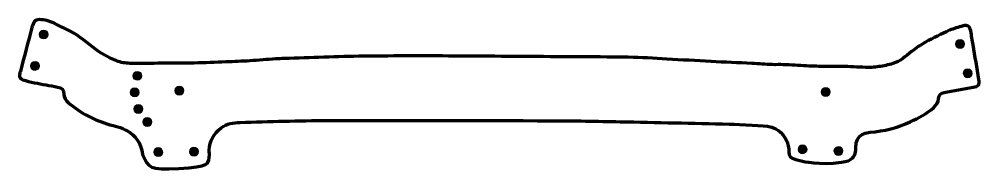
# Model space of a CAD drawing. Header units: millimetres. Extents: x 368 to 798, y 1191 to 1259.
import ezdxf

# ---------------------------------------------------------------- set-up
doc = ezdxf.new("R2010")
doc.units = ezdxf.units.MM
doc.header["$MEASUREMENT"] = 0
doc.layers.add('Layer 0_U+2020Image', color=7, linetype='Continuous')

# ---------------------------------------------------------------- blocks, each defined once
blk = doc.blocks.new('block 3')
at = {"layer": 'Layer 0_U+2020Image', "color": 7, "lineweight": 70, "true_color": 0xffffff}
blk.add_open_spline([(422.94, 1198), (421.44, 1208.85), (411.63, 1210.42), (408.25, 1211.33), (401.31, 1213.21), (395.13, 1216.62), (389.61, 1221.25), (388.4, 1222.27), (387.61, 1223.35), (387.64, 1225.09), (387.68, 1227.09), (386.89, 1227.84), (384.83, 1228.23), (381.38, 1228.89), (377.91, 1229.45), (374.46, 1230.14), (372.69, 1230.49), (370.94, 1230.99), (369.21, 1231.51), (367.97, 1231.88), (367.62, 1232.55), (367.81, 1233.85), (367.89, 1234.33), (368.02, 1234.8), (368.14, 1235.27), (369.87, 1241.84), (371.6, 1248.4), (373.34, 1254.97), (373.4, 1255.2), (373.48, 1255.43), (373.55, 1255.67), (374.23, 1258), (375.05, 1258.61), (377.5, 1258.37), (379.8, 1258.13), (382.03, 1257.61), (384.08, 1256.46), (385.67, 1255.58), (387.27, 1254.71), (388.93, 1253.96), (393.24, 1252.03), (396.87, 1249.11), (400.51, 1246.18), (403.78, 1243.55), (407.44, 1241.46), (411.32, 1239.91), (413.14, 1239.18), (415.21, 1238.89), (417.19, 1238.82), (421.36, 1238.68), (425.55, 1238.83), (429.72, 1238.85), (435.18, 1238.88), (440.64, 1238.85), (446.09, 1238.96), (450.82, 1239.05), (455.54, 1239.29), (460.26, 1239.47), (463.83, 1239.62), (467.4, 1239.74), (470.97, 1239.96), (474.83, 1240.19), (478.68, 1240.54), (482.53, 1240.81), (483.81, 1240.9), (485.08, 1240.93), (486.36, 1240.97), (498.25, 1241.34), (510.14, 1241.86), (522.03, 1242.02), (536.48, 1242.21), (550.93, 1242.13), (565.37, 1242.11), (573.57, 1242.1), (581.76, 1241.96), (589.96, 1241.9), (606.83, 1241.79), (623.71, 1241.76), (640.58, 1241.56), (646.34, 1241.49), (652.1, 1241.05), (657.86, 1240.74), (664.46, 1240.39), (671.07, 1239.98), (677.67, 1239.64), (683.78, 1239.33), (689.9, 1239.11), (696.01, 1238.81), (699.09, 1238.66), (702.16, 1238.39), (705.24, 1238.25), (706.88, 1238.17), (708.52, 1238.31), (710.16, 1238.24), (713.6, 1238.09), (717.04, 1237.85), (720.48, 1237.69), (723.44, 1237.56), (726.41, 1237.43), (729.38, 1237.38), (732.59, 1237.33), (735.8, 1237.41), (739.01, 1237.35), (742.59, 1237.27), (746.17, 1236.96), (749.74, 1237.02), (751.83, 1237.05), (753.92, 1237.56), (756.01, 1237.93), (757.07, 1238.11), (758.11, 1238.45), (759.15, 1238.74), (762.49, 1239.64), (764.86, 1242.03), (767.48, 1244.08), (769.47, 1245.64), (771.6, 1247.08), (773.82, 1248.29), (777.32, 1250.21), (780.92, 1251.98), (784.56, 1253.63), (786.48, 1254.49), (788.56, 1255.02), (790.6, 1255.59), (792.68, 1256.17), (793.62, 1255.51), (794.03, 1253.34), (794.43, 1251.25), (794.77, 1249.16), (795.12, 1247.07), (795.99, 1241.92), (796.84, 1236.77), (797.7, 1231.63), (798.11, 1229.17), (797.58, 1228.53), (795.1, 1228.11), (790.75, 1227.36), (786.41, 1226.52), (782.07, 1225.75), (780.55, 1225.47), (779.79, 1224.71), (779.67, 1223.07), (779.55, 1221.47), (778.68, 1220.16), (777.45, 1219.05), (774.33, 1216.27), (770.67, 1214.4), (766.96, 1212.63), (761.27, 1209.92), (755.22, 1208.48), (748.95, 1207.92), (746.92, 1207.74), (745.09, 1207.04), (743.68, 1205.41), (740.88, 1201.97), (745.72, 1195.8), (736.07, 1194.48), (726.42, 1193.15), (718.71, 1194.96), (718.13, 1195.09), (710.01, 1196.59), (713.86, 1198.58), (711.71, 1203.59), (709.57, 1208.59), (706.27, 1209.88), (704.13, 1210.42), (701.99, 1210.97), (690.8, 1211.47), (685.83, 1211.6), (669.51, 1212), (653.2, 1212.37), (636.88, 1212.69), (626.56, 1212.9), (616.24, 1213.09), (605.93, 1213.12), (572.6, 1213.21), (539.27, 1213.3), (505.94, 1213.21), (492.83, 1213.18), (479.72, 1212.73), (466.62, 1212.37), (463.6, 1212.29), (460.58, 1211.84), (458.08, 1209.86), (454.89, 1207.34), (452.99, 1204.09), (452.71, 1199.99), (452.67, 1199.33), (452.87, 1198.67), (452.86, 1198.01), (452.84, 1193.89), (452.75, 1192.36), (439.17, 1191.74), (425.59, 1191.13), (425.66, 1191.87), (422.94, 1198)], degree=3, knots=[0, 0, 0, 0, 1, 1, 1, 2, 2, 2, 3, 3, 3, 4, 4, 4, 5, 5, 5, 6, 6, 6, 7, 7, 7, 8, 8, 8, 9, 9, 9, 10, 10, 10, 11, 11, 11, 12, 12, 12, 13, 13, 13, 14, 14, 14, 15, 15, 15, 16, 16, 16, 17, 17, 17, 18, 18, 18, 19, 19, 19, 20, 20, 20, 21, 21, 21, 22, 22, 22, 23, 23, 23, 24, 24, 24, 25, 25, 25, 26, 26, 26, 27, 27, 27, 28, 28, 28, 29, 29, 29, 30, 30, 30, 31, 31, 31, 32, 32, 32, 33, 33, 33, 34, 34, 34, 35, 35, 35, 36, 36, 36, 37, 37, 37, 38, 38, 38, 39, 39, 39, 40, 40, 40, 41, 41, 41, 42, 42, 42, 43, 43, 43, 44, 44, 44, 45, 45, 45, 46, 46, 46, 47, 47, 47, 48, 48, 48, 49, 49, 49, 50, 50, 50, 51, 51, 51, 52, 52, 52, 53, 53, 53, 54, 54, 54, 55, 55, 55, 56, 56, 56, 57, 57, 57, 58, 58, 58, 59, 59, 59, 60, 60, 60, 61, 61, 61, 62, 62, 62, 63, 63, 63, 64, 64, 64, 65, 65, 65, 65], dxfattribs=at)
blk = doc.blocks.new('block 2')
at = {"layer": 'Layer 0_U+2020Image', "true_color": 0x616161}
h = blk.add_hatch(color=251, dxfattribs=at)
edge = h.paths.add_edge_path()
edge.add_spline(control_points=[(380.58, 1251.78), (380.59, 1250.67), (379.7, 1249.77), (378.6, 1249.76), (377.49, 1249.74), (376.59, 1250.63), (376.58, 1251.73), (376.56, 1252.84), (377.45, 1253.74), (378.55, 1253.76), (379.66, 1253.77), (380.56, 1252.88), (380.58, 1251.78)], knot_values=[0, 0, 0, 0, 1, 1, 1, 2, 2, 2, 3, 3, 3, 4, 4, 4, 4], degree=3, periodic=1)
h = blk.add_hatch(color=251, dxfattribs=at)
edge = h.paths.add_edge_path()
edge.add_spline(control_points=[(791.28, 1247.52), (791.29, 1246.42), (790.4, 1245.51), (789.3, 1245.5), (788.19, 1245.49), (787.29, 1246.37), (787.28, 1247.48), (787.26, 1248.58), (788.15, 1249.49), (789.25, 1249.5), (790.36, 1249.51), (791.26, 1248.63), (791.28, 1247.52)], knot_values=[0, 0, 0, 0, 1, 1, 1, 2, 2, 2, 3, 3, 3, 4, 4, 4, 4], degree=3, periodic=1)
h = blk.add_hatch(color=251, dxfattribs=at)
edge = h.paths.add_edge_path()
edge.add_spline(control_points=[(376.73, 1237.71), (376.75, 1236.61), (375.86, 1235.7), (374.76, 1235.69), (373.65, 1235.68), (372.75, 1236.56), (372.73, 1237.67), (372.72, 1238.77), (373.61, 1239.68), (374.71, 1239.69), (375.82, 1239.7), (376.72, 1238.82), (376.73, 1237.71)], knot_values=[0, 0, 0, 0, 1, 1, 1, 2, 2, 2, 3, 3, 3, 4, 4, 4, 4], degree=3, periodic=1)
h = blk.add_hatch(color=251, dxfattribs=at)
edge = h.paths.add_edge_path()
edge.add_spline(control_points=[(794.72, 1234.34), (794.73, 1233.24), (793.85, 1232.33), (792.74, 1232.32), (791.64, 1232.31), (790.73, 1233.19), (790.72, 1234.3), (790.71, 1235.4), (791.59, 1236.31), (792.7, 1236.32), (793.8, 1236.33), (794.71, 1235.45), (794.72, 1234.34)], knot_values=[0, 0, 0, 0, 1, 1, 1, 2, 2, 2, 3, 3, 3, 4, 4, 4, 4], degree=3, periodic=1)
h = blk.add_hatch(color=251, dxfattribs=at)
edge = h.paths.add_edge_path()
edge.add_spline(control_points=[(422.59, 1233.25), (422.6, 1232.15), (421.71, 1231.24), (420.61, 1231.23), (419.51, 1231.22), (418.6, 1232.1), (418.59, 1233.21), (418.58, 1234.31), (419.46, 1235.22), (420.57, 1235.23), (421.67, 1235.24), (422.57, 1234.35), (422.59, 1233.25)], knot_values=[0, 0, 0, 0, 1, 1, 1, 2, 2, 2, 3, 3, 3, 4, 4, 4, 4], degree=3, periodic=1)
h = blk.add_hatch(color=251, dxfattribs=at)
edge = h.paths.add_edge_path()
edge.add_spline(control_points=[(421.37, 1225.84), (421.39, 1224.74), (420.5, 1223.83), (419.4, 1223.82), (418.29, 1223.81), (417.39, 1224.69), (417.37, 1225.8), (417.36, 1226.9), (418.25, 1227.81), (419.35, 1227.82), (420.46, 1227.83), (421.36, 1226.95), (421.37, 1225.84)], knot_values=[0, 0, 0, 0, 1, 1, 1, 2, 2, 2, 3, 3, 3, 4, 4, 4, 4], degree=3, periodic=1)
h = blk.add_hatch(color=251, dxfattribs=at)
edge = h.paths.add_edge_path()
edge.add_spline(control_points=[(441.37, 1226.64), (441.39, 1225.53), (440.5, 1224.63), (439.4, 1224.61), (438.29, 1224.6), (437.39, 1225.49), (437.37, 1226.59), (437.36, 1227.7), (438.25, 1228.6), (439.35, 1228.61), (440.46, 1228.63), (441.36, 1227.74), (441.37, 1226.64)], knot_values=[0, 0, 0, 0, 1, 1, 1, 2, 2, 2, 3, 3, 3, 4, 4, 4, 4], degree=3, periodic=1)
h = blk.add_hatch(color=251, dxfattribs=at)
edge = h.paths.add_edge_path()
edge.add_spline(control_points=[(731.08, 1226.02), (731.08, 1224.92), (730.19, 1224.02), (729.08, 1224.02), (727.98, 1224.02), (727.08, 1224.92), (727.08, 1226.02), (727.08, 1227.13), (727.98, 1228.02), (729.08, 1228.02), (730.19, 1228.02), (731.08, 1227.13), (731.08, 1226.02)], knot_values=[0, 0, 0, 0, 1, 1, 1, 2, 2, 2, 3, 3, 3, 4, 4, 4, 4], degree=3, periodic=1)
h = blk.add_hatch(color=251, dxfattribs=at)
edge = h.paths.add_edge_path()
edge.add_spline(control_points=[(423, 1218.42), (423.01, 1217.32), (422.12, 1216.41), (421.02, 1216.4), (419.92, 1216.39), (419.01, 1217.27), (419, 1218.38), (418.99, 1219.48), (419.87, 1220.39), (420.98, 1220.4), (422.08, 1220.41), (422.98, 1219.53), (423, 1218.42)], knot_values=[0, 0, 0, 0, 1, 1, 1, 2, 2, 2, 3, 3, 3, 4, 4, 4, 4], degree=3, periodic=1)
h = blk.add_hatch(color=251, dxfattribs=at)
edge = h.paths.add_edge_path()
edge.add_spline(control_points=[(427, 1212.6), (427.01, 1211.5), (426.12, 1210.59), (425.02, 1210.58), (423.92, 1210.57), (423.01, 1211.45), (423, 1212.56), (422.99, 1213.66), (423.87, 1214.57), (424.98, 1214.58), (426.08, 1214.59), (426.98, 1213.7), (427, 1212.6)], knot_values=[0, 0, 0, 0, 1, 1, 1, 2, 2, 2, 3, 3, 3, 4, 4, 4, 4], degree=3, periodic=1)
h = blk.add_hatch(color=251, dxfattribs=at)
edge = h.paths.add_edge_path()
edge.add_spline(control_points=[(431.92, 1199.09), (431.93, 1197.99), (431.05, 1197.08), (429.94, 1197.07), (428.84, 1197.06), (427.93, 1197.94), (427.92, 1199.05), (427.91, 1200.15), (428.79, 1201.06), (429.9, 1201.07), (431, 1201.08), (431.91, 1200.19), (431.92, 1199.09)], knot_values=[0, 0, 0, 0, 1, 1, 1, 2, 2, 2, 3, 3, 3, 4, 4, 4, 4], degree=3, periodic=1)
h = blk.add_hatch(color=251, dxfattribs=at)
edge = h.paths.add_edge_path()
edge.add_spline(control_points=[(447.94, 1199.27), (447.95, 1198.16), (447.06, 1197.26), (445.96, 1197.25), (444.85, 1197.23), (443.95, 1198.12), (443.94, 1199.22), (443.92, 1200.33), (444.81, 1201.23), (445.91, 1201.25), (447.02, 1201.26), (447.92, 1200.37), (447.94, 1199.27)], knot_values=[0, 0, 0, 0, 1, 1, 1, 2, 2, 2, 3, 3, 3, 4, 4, 4, 4], degree=3, periodic=1)
h = blk.add_hatch(color=251, dxfattribs=at)
edge = h.paths.add_edge_path()
edge.add_spline(control_points=[(720.7, 1200.4), (720.74, 1199.29), (719.88, 1198.36), (718.78, 1198.32), (717.67, 1198.28), (716.74, 1199.14), (716.7, 1200.24), (716.66, 1201.35), (717.52, 1202.28), (718.62, 1202.32), (719.73, 1202.36), (720.66, 1201.5), (720.7, 1200.4)], knot_values=[0, 0, 0, 0, 1, 1, 1, 2, 2, 2, 3, 3, 3, 4, 4, 4, 4], degree=3, periodic=1)
h = blk.add_hatch(color=251, dxfattribs=at)
edge = h.paths.add_edge_path()
edge.add_spline(control_points=[(736.75, 1199.6), (736.8, 1198.5), (735.94, 1197.57), (734.83, 1197.52), (733.73, 1197.48), (732.8, 1198.34), (732.76, 1199.45), (732.72, 1200.55), (733.58, 1201.48), (734.68, 1201.52), (735.78, 1201.56), (736.71, 1200.7), (736.75, 1199.6)], knot_values=[0, 0, 0, 0, 1, 1, 1, 2, 2, 2, 3, 3, 3, 4, 4, 4, 4], degree=3, periodic=1)
at = {"layer": 'Layer 0_U+2020Image', "lineweight": 0}
for points in [[(380.58, 1251.78), (380.59, 1250.67), (379.7, 1249.77), (378.6, 1249.76), (377.49, 1249.74), (376.59, 1250.63), (376.58, 1251.73), (376.56, 1252.84), (377.45, 1253.74), (378.55, 1253.76), (379.66, 1253.77), (380.56, 1252.88), (380.58, 1251.78)], [(791.28, 1247.52), (791.29, 1246.42), (790.4, 1245.51), (789.3, 1245.5), (788.19, 1245.49), (787.29, 1246.37), (787.28, 1247.48), (787.26, 1248.58), (788.15, 1249.49), (789.25, 1249.5), (790.36, 1249.51), (791.26, 1248.63), (791.28, 1247.52)], [(376.73, 1237.71), (376.75, 1236.61), (375.86, 1235.7), (374.76, 1235.69), (373.65, 1235.68), (372.75, 1236.56), (372.73, 1237.67), (372.72, 1238.77), (373.61, 1239.68), (374.71, 1239.69), (375.82, 1239.7), (376.72, 1238.82), (376.73, 1237.71)], [(794.72, 1234.34), (794.73, 1233.24), (793.85, 1232.33), (792.74, 1232.32), (791.64, 1232.31), (790.73, 1233.19), (790.72, 1234.3), (790.71, 1235.4), (791.59, 1236.31), (792.7, 1236.32), (793.8, 1236.33), (794.71, 1235.45), (794.72, 1234.34)], [(422.59, 1233.25), (422.6, 1232.15), (421.71, 1231.24), (420.61, 1231.23), (419.51, 1231.22), (418.6, 1232.1), (418.59, 1233.21), (418.58, 1234.31), (419.46, 1235.22), (420.57, 1235.23), (421.67, 1235.24), (422.57, 1234.35), (422.59, 1233.25)], [(421.37, 1225.84), (421.39, 1224.74), (420.5, 1223.83), (419.4, 1223.82), (418.29, 1223.81), (417.39, 1224.69), (417.37, 1225.8), (417.36, 1226.9), (418.25, 1227.81), (419.35, 1227.82), (420.46, 1227.83), (421.36, 1226.95), (421.37, 1225.84)], [(441.37, 1226.64), (441.39, 1225.53), (440.5, 1224.63), (439.4, 1224.61), (438.29, 1224.6), (437.39, 1225.49), (437.37, 1226.59), (437.36, 1227.7), (438.25, 1228.6), (439.35, 1228.61), (440.46, 1228.63), (441.36, 1227.74), (441.37, 1226.64)], [(731.08, 1226.02), (731.08, 1224.92), (730.19, 1224.02), (729.08, 1224.02), (727.98, 1224.02), (727.08, 1224.92), (727.08, 1226.02), (727.08, 1227.13), (727.98, 1228.02), (729.08, 1228.02), (730.19, 1228.02), (731.08, 1227.13), (731.08, 1226.02)], [(423, 1218.42), (423.01, 1217.32), (422.12, 1216.41), (421.02, 1216.4), (419.92, 1216.39), (419.01, 1217.27), (419, 1218.38), (418.99, 1219.48), (419.87, 1220.39), (420.98, 1220.4), (422.08, 1220.41), (422.98, 1219.53), (423, 1218.42)], [(427, 1212.6), (427.01, 1211.5), (426.12, 1210.59), (425.02, 1210.58), (423.92, 1210.57), (423.01, 1211.45), (423, 1212.56), (422.99, 1213.66), (423.87, 1214.57), (424.98, 1214.58), (426.08, 1214.59), (426.98, 1213.7), (427, 1212.6)], [(431.92, 1199.09), (431.93, 1197.99), (431.05, 1197.08), (429.94, 1197.07), (428.84, 1197.06), (427.93, 1197.94), (427.92, 1199.05), (427.91, 1200.15), (428.79, 1201.06), (429.9, 1201.07), (431, 1201.08), (431.91, 1200.19), (431.92, 1199.09)], [(447.94, 1199.27), (447.95, 1198.16), (447.06, 1197.26), (445.96, 1197.25), (444.85, 1197.23), (443.95, 1198.12), (443.94, 1199.22), (443.92, 1200.33), (444.81, 1201.23), (445.91, 1201.25), (447.02, 1201.26), (447.92, 1200.37), (447.94, 1199.27)], [(720.7, 1200.4), (720.74, 1199.29), (719.88, 1198.36), (718.78, 1198.32), (717.67, 1198.28), (716.74, 1199.14), (716.7, 1200.24), (716.66, 1201.35), (717.52, 1202.28), (718.62, 1202.32), (719.73, 1202.36), (720.66, 1201.5), (720.7, 1200.4)], [(736.75, 1199.6), (736.8, 1198.5), (735.94, 1197.57), (734.83, 1197.52), (733.73, 1197.48), (732.8, 1198.34), (732.76, 1199.45), (732.72, 1200.55), (733.58, 1201.48), (734.68, 1201.52), (735.78, 1201.56), (736.71, 1200.7), (736.75, 1199.6)]]:
    blk.add_open_spline(points, degree=3, knots=[0, 0, 0, 0, 1, 1, 1, 2, 2, 2, 3, 3, 3, 4, 4, 4, 4], dxfattribs=at)
at = {"layer": 'Layer 0_U+2020Image'}
blk.add_blockref('block 3', (0, 0), dxfattribs=at)

msp = doc.modelspace()

# ---------------------------------------------------------------- block references
at = {"layer": 'Layer 0_U+2020Image'}
msp.add_blockref('block 2', (0, 0), dxfattribs=at)

doc.saveas('drawing.dxf')
